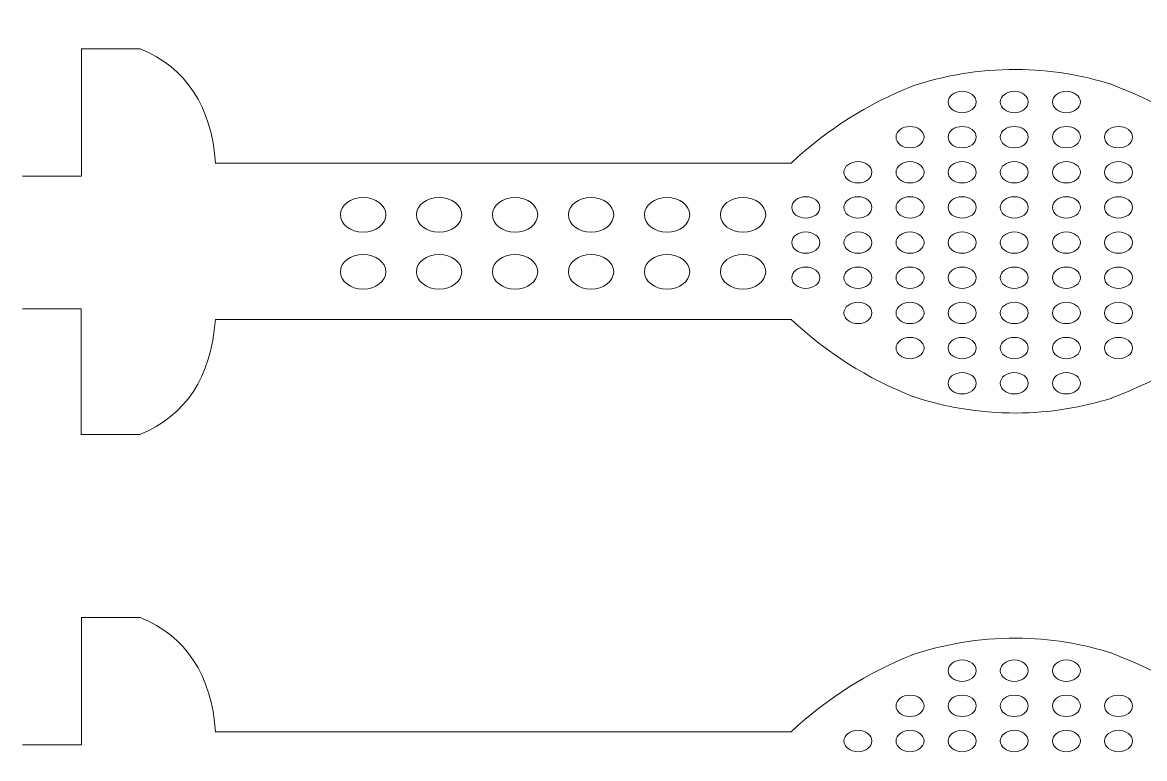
# Model space of a CAD drawing. Header units: millimetres. Extents: x -287 to 263, y -684 to 226.
# Drawn here: x -102.8 to -52.1, y -653 to -619.8 of the extents above; entities that cross this region are included whole.
import ezdxf

# ---------------------------------------------------------------- set-up
doc = ezdxf.new("R2010")
doc.units = ezdxf.units.MM
doc.header["$MEASUREMENT"] = 0
doc.layers.add('Layer 1', color=7, linetype='Continuous')

msp = doc.modelspace()

# ---------------------------------------------------------------- linework, layer by layer
at = {"layer": 'Layer 1', "lineweight": 9}
for points, knots in [([(-269.4627, -567.4075), (-269.4627, -567.4075), (87.7603, -567.4075), (87.7603, -567.4075), (87.7603, -567.4075), (87.7603, -567.4075), (87.7603, -683.7122), (87.7603, -683.7122), (87.7603, -683.7122), (87.7603, -683.7122), (-269.4627, -683.7122), (-269.4627, -683.7122), (-269.4627, -683.7122), (-269.4627, -683.7122), (-269.4627, -567.4075), (-269.4627, -567.4075)], [0, 0, 0, 0, 0.2, 0.2, 0.2, 0.2, 0.4, 0.4, 0.4, 0.4, 0.6, 0.6, 0.6, 0.6, 1, 1, 1, 1]), ([(-53.6094, -622.5861), (-54.9303, -622.1729), (-56.3982, -621.9078), (-57.9336, -621.9078), (-57.9336, -621.9078), (-59.6327, -621.9078), (-61.2357, -622.1832), (-62.6638, -622.6832)], [0, 0, 0, 0, 0.3333333, 0.3333333, 0.3333333, 0.3333333, 1, 1, 1, 1]), ([(-94.0652, -626.1363), (-94.0652, -626.1363), (-68.0837, -626.1363), (-68.0837, -626.1363), (-68.0837, -626.1363), (-66.4737, -624.6254), (-64.6469, -623.4674), (-62.6031, -622.6623)], [0, 0, 0, 0, 0.3333333, 0.3333333, 0.3333333, 0.3333333, 1, 1, 1, 1]), ([(-59.7349, -623.378), (-59.7349, -623.6447), (-60.0179, -623.8609), (-60.367, -623.8609), (-60.367, -623.8609), (-60.7162, -623.8609), (-60.9991, -623.6447), (-60.9991, -623.378), (-60.9991, -623.378), (-60.9991, -623.1113), (-60.7162, -622.8951), (-60.367, -622.8951), (-60.367, -622.8951), (-60.0179, -622.8951), (-59.7349, -623.1113), (-59.7349, -623.378)], [0, 0, 0, 0, 0.2, 0.2, 0.2, 0.2, 0.4, 0.4, 0.4, 0.4, 0.6, 0.6, 0.6, 0.6, 1, 1, 1, 1]), ([(-57.3829, -623.378), (-57.3829, -623.6447), (-57.6659, -623.8609), (-58.015, -623.8609), (-58.015, -623.8609), (-58.3641, -623.8609), (-58.6471, -623.6447), (-58.6471, -623.378), (-58.6471, -623.378), (-58.6471, -623.1113), (-58.3641, -622.8951), (-58.015, -622.8951), (-58.015, -622.8951), (-57.6659, -622.8951), (-57.3829, -623.1113), (-57.3829, -623.378)], [0, 0, 0, 0, 0.2, 0.2, 0.2, 0.2, 0.4, 0.4, 0.4, 0.4, 0.6, 0.6, 0.6, 0.6, 1, 1, 1, 1]), ([(-55.0308, -623.378), (-55.0308, -623.6447), (-55.3138, -623.8609), (-55.6629, -623.8609), (-55.6629, -623.8609), (-56.012, -623.8609), (-56.295, -623.6447), (-56.295, -623.378), (-56.295, -623.378), (-56.295, -623.1113), (-56.012, -622.8951), (-55.6629, -622.8951), (-55.6629, -622.8951), (-55.3138, -622.8951), (-55.0308, -623.1113), (-55.0308, -623.378)], [0, 0, 0, 0, 0.2, 0.2, 0.2, 0.2, 0.4, 0.4, 0.4, 0.4, 0.6, 0.6, 0.6, 0.6, 1, 1, 1, 1]), ([(-62.087, -624.9656), (-62.087, -625.2323), (-62.37, -625.4486), (-62.7191, -625.4486), (-62.7191, -625.4486), (-63.0682, -625.4486), (-63.3512, -625.2323), (-63.3512, -624.9656), (-63.3512, -624.9656), (-63.3512, -624.699), (-63.0682, -624.4828), (-62.7191, -624.4828), (-62.7191, -624.4828), (-62.37, -624.4828), (-62.087, -624.699), (-62.087, -624.9656)], [0, 0, 0, 0, 0.2, 0.2, 0.2, 0.2, 0.4, 0.4, 0.4, 0.4, 0.6, 0.6, 0.6, 0.6, 1, 1, 1, 1]), ([(-59.7349, -624.9656), (-59.7349, -625.2323), (-60.0179, -625.4486), (-60.367, -625.4486), (-60.367, -625.4486), (-60.7162, -625.4486), (-60.9991, -625.2323), (-60.9991, -624.9656), (-60.9991, -624.9656), (-60.9991, -624.699), (-60.7162, -624.4828), (-60.367, -624.4828), (-60.367, -624.4828), (-60.0179, -624.4828), (-59.7349, -624.699), (-59.7349, -624.9656)], [0, 0, 0, 0, 0.2, 0.2, 0.2, 0.2, 0.4, 0.4, 0.4, 0.4, 0.6, 0.6, 0.6, 0.6, 1, 1, 1, 1]), ([(-57.3829, -624.9656), (-57.3829, -625.2323), (-57.6659, -625.4486), (-58.015, -625.4486), (-58.015, -625.4486), (-58.3641, -625.4486), (-58.6471, -625.2323), (-58.6471, -624.9656), (-58.6471, -624.9656), (-58.6471, -624.699), (-58.3641, -624.4828), (-58.015, -624.4828), (-58.015, -624.4828), (-57.6659, -624.4828), (-57.3829, -624.699), (-57.3829, -624.9656)], [0, 0, 0, 0, 0.2, 0.2, 0.2, 0.2, 0.4, 0.4, 0.4, 0.4, 0.6, 0.6, 0.6, 0.6, 1, 1, 1, 1]), ([(-55.0308, -624.9656), (-55.0308, -625.2323), (-55.3138, -625.4486), (-55.6629, -625.4486), (-55.6629, -625.4486), (-56.012, -625.4486), (-56.295, -625.2323), (-56.295, -624.9656), (-56.295, -624.9656), (-56.295, -624.699), (-56.012, -624.4828), (-55.6629, -624.4828), (-55.6629, -624.4828), (-55.3138, -624.4828), (-55.0308, -624.699), (-55.0308, -624.9656)], [0, 0, 0, 0, 0.2, 0.2, 0.2, 0.2, 0.4, 0.4, 0.4, 0.4, 0.6, 0.6, 0.6, 0.6, 1, 1, 1, 1]), ([(-52.6787, -624.9656), (-52.6787, -625.2323), (-52.9617, -625.4486), (-53.3108, -625.4486), (-53.3108, -625.4486), (-53.6599, -625.4486), (-53.9429, -625.2323), (-53.9429, -624.9656), (-53.9429, -624.9656), (-53.9429, -624.699), (-53.6599, -624.4828), (-53.3108, -624.4828), (-53.3108, -624.4828), (-52.9617, -624.4828), (-52.6787, -624.699), (-52.6787, -624.9656)], [0, 0, 0, 0, 0.2, 0.2, 0.2, 0.2, 0.4, 0.4, 0.4, 0.4, 0.6, 0.6, 0.6, 0.6, 1, 1, 1, 1]), ([(-64.4391, -626.5533), (-64.4391, -626.82), (-64.7221, -627.0362), (-65.0712, -627.0362), (-65.0712, -627.0362), (-65.4203, -627.0362), (-65.7033, -626.82), (-65.7033, -626.5533), (-65.7033, -626.5533), (-65.7033, -626.2866), (-65.4203, -626.0704), (-65.0712, -626.0704), (-65.0712, -626.0704), (-64.7221, -626.0704), (-64.4391, -626.2866), (-64.4391, -626.5533)], [0, 0, 0, 0, 0.2, 0.2, 0.2, 0.2, 0.4, 0.4, 0.4, 0.4, 0.6, 0.6, 0.6, 0.6, 1, 1, 1, 1]), ([(-62.087, -626.5533), (-62.087, -626.82), (-62.37, -627.0362), (-62.7191, -627.0362), (-62.7191, -627.0362), (-63.0682, -627.0362), (-63.3512, -626.82), (-63.3512, -626.5533), (-63.3512, -626.5533), (-63.3512, -626.2866), (-63.0682, -626.0704), (-62.7191, -626.0704), (-62.7191, -626.0704), (-62.37, -626.0704), (-62.087, -626.2866), (-62.087, -626.5533)], [0, 0, 0, 0, 0.2, 0.2, 0.2, 0.2, 0.4, 0.4, 0.4, 0.4, 0.6, 0.6, 0.6, 0.6, 1, 1, 1, 1]), ([(-59.7349, -626.5533), (-59.7349, -626.82), (-60.0179, -627.0362), (-60.367, -627.0362), (-60.367, -627.0362), (-60.7162, -627.0362), (-60.9991, -626.82), (-60.9991, -626.5533), (-60.9991, -626.5533), (-60.9991, -626.2866), (-60.7162, -626.0704), (-60.367, -626.0704), (-60.367, -626.0704), (-60.0179, -626.0704), (-59.7349, -626.2866), (-59.7349, -626.5533)], [0, 0, 0, 0, 0.2, 0.2, 0.2, 0.2, 0.4, 0.4, 0.4, 0.4, 0.6, 0.6, 0.6, 0.6, 1, 1, 1, 1]), ([(-57.3829, -626.5533), (-57.3829, -626.82), (-57.6659, -627.0362), (-58.015, -627.0362), (-58.015, -627.0362), (-58.3641, -627.0362), (-58.6471, -626.82), (-58.6471, -626.5533), (-58.6471, -626.5533), (-58.6471, -626.2866), (-58.3641, -626.0704), (-58.015, -626.0704), (-58.015, -626.0704), (-57.6659, -626.0704), (-57.3829, -626.2866), (-57.3829, -626.5533)], [0, 0, 0, 0, 0.2, 0.2, 0.2, 0.2, 0.4, 0.4, 0.4, 0.4, 0.6, 0.6, 0.6, 0.6, 1, 1, 1, 1]), ([(-55.0308, -626.5533), (-55.0308, -626.82), (-55.3138, -627.0362), (-55.6629, -627.0362), (-55.6629, -627.0362), (-56.012, -627.0362), (-56.295, -626.82), (-56.295, -626.5533), (-56.295, -626.5533), (-56.295, -626.2866), (-56.012, -626.0704), (-55.6629, -626.0704), (-55.6629, -626.0704), (-55.3138, -626.0704), (-55.0308, -626.2866), (-55.0308, -626.5533)], [0, 0, 0, 0, 0.2, 0.2, 0.2, 0.2, 0.4, 0.4, 0.4, 0.4, 0.6, 0.6, 0.6, 0.6, 1, 1, 1, 1]), ([(-52.6787, -626.5533), (-52.6787, -626.82), (-52.9617, -627.0362), (-53.3108, -627.0362), (-53.3108, -627.0362), (-53.6599, -627.0362), (-53.9429, -626.82), (-53.9429, -626.5533), (-53.9429, -626.5533), (-53.9429, -626.2866), (-53.6599, -626.0704), (-53.3108, -626.0704), (-53.3108, -626.0704), (-52.9617, -626.0704), (-52.6787, -626.2866), (-52.6787, -626.5533)], [0, 0, 0, 0, 0.2, 0.2, 0.2, 0.2, 0.4, 0.4, 0.4, 0.4, 0.6, 0.6, 0.6, 0.6, 1, 1, 1, 1]), ([(-86.3802, -628.472), (-86.3802, -628.904), (-86.8387, -629.2543), (-87.4043, -629.2543), (-87.4043, -629.2543), (-87.9698, -629.2543), (-88.4283, -628.904), (-88.4283, -628.472), (-88.4283, -628.472), (-88.4283, -628.04), (-87.9698, -627.6897), (-87.4043, -627.6897), (-87.4043, -627.6897), (-86.8387, -627.6897), (-86.3802, -628.04), (-86.3802, -628.472)], [0, 0, 0, 0, 0.2, 0.2, 0.2, 0.2, 0.4, 0.4, 0.4, 0.4, 0.6, 0.6, 0.6, 0.6, 1, 1, 1, 1]), ([(-82.9509, -628.472), (-82.9509, -628.904), (-83.4094, -629.2543), (-83.9749, -629.2543), (-83.9749, -629.2543), (-84.5405, -629.2543), (-84.9989, -628.904), (-84.9989, -628.472), (-84.9989, -628.472), (-84.9989, -628.04), (-84.5405, -627.6897), (-83.9749, -627.6897), (-83.9749, -627.6897), (-83.4094, -627.6897), (-82.9509, -628.04), (-82.9509, -628.472)], [0, 0, 0, 0, 0.2, 0.2, 0.2, 0.2, 0.4, 0.4, 0.4, 0.4, 0.6, 0.6, 0.6, 0.6, 1, 1, 1, 1]), ([(-79.5215, -628.472), (-79.5215, -628.904), (-79.98, -629.2543), (-80.5456, -629.2543), (-80.5456, -629.2543), (-81.1111, -629.2543), (-81.5696, -628.904), (-81.5696, -628.472), (-81.5696, -628.472), (-81.5696, -628.04), (-81.1111, -627.6897), (-80.5456, -627.6897), (-80.5456, -627.6897), (-79.98, -627.6897), (-79.5215, -628.04), (-79.5215, -628.472)], [0, 0, 0, 0, 0.2, 0.2, 0.2, 0.2, 0.4, 0.4, 0.4, 0.4, 0.6, 0.6, 0.6, 0.6, 1, 1, 1, 1]), ([(-76.0922, -628.472), (-76.0922, -628.904), (-76.5507, -629.2543), (-77.1163, -629.2543), (-77.1163, -629.2543), (-77.6818, -629.2543), (-78.1403, -628.904), (-78.1403, -628.472), (-78.1403, -628.472), (-78.1403, -628.04), (-77.6818, -627.6897), (-77.1163, -627.6897), (-77.1163, -627.6897), (-76.5507, -627.6897), (-76.0922, -628.04), (-76.0922, -628.472)], [0, 0, 0, 0, 0.2, 0.2, 0.2, 0.2, 0.4, 0.4, 0.4, 0.4, 0.6, 0.6, 0.6, 0.6, 1, 1, 1, 1]), ([(-72.6629, -628.472), (-72.6629, -628.904), (-73.1214, -629.2543), (-73.6869, -629.2543), (-73.6869, -629.2543), (-74.2525, -629.2543), (-74.7109, -628.904), (-74.7109, -628.472), (-74.7109, -628.472), (-74.7109, -628.04), (-74.2525, -627.6897), (-73.6869, -627.6897), (-73.6869, -627.6897), (-73.1214, -627.6897), (-72.6629, -628.04), (-72.6629, -628.472)], [0, 0, 0, 0, 0.2, 0.2, 0.2, 0.2, 0.4, 0.4, 0.4, 0.4, 0.6, 0.6, 0.6, 0.6, 1, 1, 1, 1]), ([(-69.2335, -628.472), (-69.2335, -628.904), (-69.692, -629.2543), (-70.2576, -629.2543), (-70.2576, -629.2543), (-70.8231, -629.2543), (-71.2816, -628.904), (-71.2816, -628.472), (-71.2816, -628.472), (-71.2816, -628.04), (-70.8231, -627.6897), (-70.2576, -627.6897), (-70.2576, -627.6897), (-69.692, -627.6897), (-69.2335, -628.04), (-69.2335, -628.472)], [0, 0, 0, 0, 0.2, 0.2, 0.2, 0.2, 0.4, 0.4, 0.4, 0.4, 0.6, 0.6, 0.6, 0.6, 1, 1, 1, 1]), ([(-66.7912, -628.141), (-66.7912, -628.4077), (-67.0742, -628.6238), (-67.4233, -628.6238), (-67.4233, -628.6238), (-67.7724, -628.6238), (-68.0554, -628.4077), (-68.0554, -628.141), (-68.0554, -628.141), (-68.0554, -627.8743), (-67.7724, -627.6581), (-67.4233, -627.6581), (-67.4233, -627.6581), (-67.0742, -627.6581), (-66.7912, -627.8743), (-66.7912, -628.141)], [0, 0, 0, 0, 0.2, 0.2, 0.2, 0.2, 0.4, 0.4, 0.4, 0.4, 0.6, 0.6, 0.6, 0.6, 1, 1, 1, 1]), ([(-64.4391, -628.141), (-64.4391, -628.4077), (-64.7221, -628.6238), (-65.0712, -628.6238), (-65.0712, -628.6238), (-65.4203, -628.6238), (-65.7033, -628.4077), (-65.7033, -628.141), (-65.7033, -628.141), (-65.7033, -627.8743), (-65.4203, -627.6581), (-65.0712, -627.6581), (-65.0712, -627.6581), (-64.7221, -627.6581), (-64.4391, -627.8743), (-64.4391, -628.141)], [0, 0, 0, 0, 0.2, 0.2, 0.2, 0.2, 0.4, 0.4, 0.4, 0.4, 0.6, 0.6, 0.6, 0.6, 1, 1, 1, 1]), ([(-62.087, -628.141), (-62.087, -628.4077), (-62.37, -628.6238), (-62.7191, -628.6238), (-62.7191, -628.6238), (-63.0682, -628.6238), (-63.3512, -628.4077), (-63.3512, -628.141), (-63.3512, -628.141), (-63.3512, -627.8743), (-63.0682, -627.6581), (-62.7191, -627.6581), (-62.7191, -627.6581), (-62.37, -627.6581), (-62.087, -627.8743), (-62.087, -628.141)], [0, 0, 0, 0, 0.2, 0.2, 0.2, 0.2, 0.4, 0.4, 0.4, 0.4, 0.6, 0.6, 0.6, 0.6, 1, 1, 1, 1]), ([(-59.7349, -628.141), (-59.7349, -628.4077), (-60.0179, -628.6238), (-60.367, -628.6238), (-60.367, -628.6238), (-60.7162, -628.6238), (-60.9991, -628.4077), (-60.9991, -628.141), (-60.9991, -628.141), (-60.9991, -627.8743), (-60.7162, -627.6581), (-60.367, -627.6581), (-60.367, -627.6581), (-60.0179, -627.6581), (-59.7349, -627.8743), (-59.7349, -628.141)], [0, 0, 0, 0, 0.2, 0.2, 0.2, 0.2, 0.4, 0.4, 0.4, 0.4, 0.6, 0.6, 0.6, 0.6, 1, 1, 1, 1]), ([(-57.3829, -628.141), (-57.3829, -628.4077), (-57.6659, -628.6238), (-58.015, -628.6238), (-58.015, -628.6238), (-58.3641, -628.6238), (-58.6471, -628.4077), (-58.6471, -628.141), (-58.6471, -628.141), (-58.6471, -627.8743), (-58.3641, -627.6581), (-58.015, -627.6581), (-58.015, -627.6581), (-57.6659, -627.6581), (-57.3829, -627.8743), (-57.3829, -628.141)], [0, 0, 0, 0, 0.2, 0.2, 0.2, 0.2, 0.4, 0.4, 0.4, 0.4, 0.6, 0.6, 0.6, 0.6, 1, 1, 1, 1]), ([(-55.0308, -628.141), (-55.0308, -628.4077), (-55.3138, -628.6238), (-55.6629, -628.6238), (-55.6629, -628.6238), (-56.012, -628.6238), (-56.295, -628.4077), (-56.295, -628.141), (-56.295, -628.141), (-56.295, -627.8743), (-56.012, -627.6581), (-55.6629, -627.6581), (-55.6629, -627.6581), (-55.3138, -627.6581), (-55.0308, -627.8743), (-55.0308, -628.141)], [0, 0, 0, 0, 0.2, 0.2, 0.2, 0.2, 0.4, 0.4, 0.4, 0.4, 0.6, 0.6, 0.6, 0.6, 1, 1, 1, 1]), ([(-52.6787, -628.141), (-52.6787, -628.4077), (-52.9617, -628.6238), (-53.3108, -628.6238), (-53.3108, -628.6238), (-53.6599, -628.6238), (-53.9429, -628.4077), (-53.9429, -628.141), (-53.9429, -628.141), (-53.9429, -627.8743), (-53.6599, -627.6581), (-53.3108, -627.6581), (-53.3108, -627.6581), (-52.9617, -627.6581), (-52.6787, -627.8743), (-52.6787, -628.141)], [0, 0, 0, 0, 0.2, 0.2, 0.2, 0.2, 0.4, 0.4, 0.4, 0.4, 0.6, 0.6, 0.6, 0.6, 1, 1, 1, 1]), ([(-66.7912, -629.7286), (-66.7912, -629.9953), (-67.0742, -630.2115), (-67.4233, -630.2115), (-67.4233, -630.2115), (-67.7724, -630.2115), (-68.0554, -629.9953), (-68.0554, -629.7286), (-68.0554, -629.7286), (-68.0554, -629.4619), (-67.7724, -629.2457), (-67.4233, -629.2457), (-67.4233, -629.2457), (-67.0742, -629.2457), (-66.7912, -629.4619), (-66.7912, -629.7286)], [0, 0, 0, 0, 0.2, 0.2, 0.2, 0.2, 0.4, 0.4, 0.4, 0.4, 0.6, 0.6, 0.6, 0.6, 1, 1, 1, 1]), ([(-64.4391, -629.7286), (-64.4391, -629.9953), (-64.7221, -630.2115), (-65.0712, -630.2115), (-65.0712, -630.2115), (-65.4203, -630.2115), (-65.7033, -629.9953), (-65.7033, -629.7286), (-65.7033, -629.7286), (-65.7033, -629.4619), (-65.4203, -629.2457), (-65.0712, -629.2457), (-65.0712, -629.2457), (-64.7221, -629.2457), (-64.4391, -629.4619), (-64.4391, -629.7286)], [0, 0, 0, 0, 0.2, 0.2, 0.2, 0.2, 0.4, 0.4, 0.4, 0.4, 0.6, 0.6, 0.6, 0.6, 1, 1, 1, 1]), ([(-62.087, -629.7286), (-62.087, -629.9953), (-62.37, -630.2115), (-62.7191, -630.2115), (-62.7191, -630.2115), (-63.0682, -630.2115), (-63.3512, -629.9953), (-63.3512, -629.7286), (-63.3512, -629.7286), (-63.3512, -629.4619), (-63.0682, -629.2457), (-62.7191, -629.2457), (-62.7191, -629.2457), (-62.37, -629.2457), (-62.087, -629.4619), (-62.087, -629.7286)], [0, 0, 0, 0, 0.2, 0.2, 0.2, 0.2, 0.4, 0.4, 0.4, 0.4, 0.6, 0.6, 0.6, 0.6, 1, 1, 1, 1]), ([(-59.7349, -629.7286), (-59.7349, -629.9953), (-60.0179, -630.2115), (-60.367, -630.2115), (-60.367, -630.2115), (-60.7162, -630.2115), (-60.9991, -629.9953), (-60.9991, -629.7286), (-60.9991, -629.7286), (-60.9991, -629.4619), (-60.7162, -629.2457), (-60.367, -629.2457), (-60.367, -629.2457), (-60.0179, -629.2457), (-59.7349, -629.4619), (-59.7349, -629.7286)], [0, 0, 0, 0, 0.2, 0.2, 0.2, 0.2, 0.4, 0.4, 0.4, 0.4, 0.6, 0.6, 0.6, 0.6, 1, 1, 1, 1]), ([(-57.3829, -629.7286), (-57.3829, -629.9953), (-57.6659, -630.2115), (-58.015, -630.2115), (-58.015, -630.2115), (-58.3641, -630.2115), (-58.6471, -629.9953), (-58.6471, -629.7286), (-58.6471, -629.7286), (-58.6471, -629.4619), (-58.3641, -629.2457), (-58.015, -629.2457), (-58.015, -629.2457), (-57.6659, -629.2457), (-57.3829, -629.4619), (-57.3829, -629.7286)], [0, 0, 0, 0, 0.2, 0.2, 0.2, 0.2, 0.4, 0.4, 0.4, 0.4, 0.6, 0.6, 0.6, 0.6, 1, 1, 1, 1]), ([(-55.0308, -629.7286), (-55.0308, -629.9953), (-55.3138, -630.2115), (-55.6629, -630.2115), (-55.6629, -630.2115), (-56.012, -630.2115), (-56.295, -629.9953), (-56.295, -629.7286), (-56.295, -629.7286), (-56.295, -629.4619), (-56.012, -629.2457), (-55.6629, -629.2457), (-55.6629, -629.2457), (-55.3138, -629.2457), (-55.0308, -629.4619), (-55.0308, -629.7286)], [0, 0, 0, 0, 0.2, 0.2, 0.2, 0.2, 0.4, 0.4, 0.4, 0.4, 0.6, 0.6, 0.6, 0.6, 1, 1, 1, 1]), ([(-52.6787, -629.7286), (-52.6787, -629.9953), (-52.9617, -630.2115), (-53.3108, -630.2115), (-53.3108, -630.2115), (-53.6599, -630.2115), (-53.9429, -629.9953), (-53.9429, -629.7286), (-53.9429, -629.7286), (-53.9429, -629.4619), (-53.6599, -629.2457), (-53.3108, -629.2457), (-53.3108, -629.2457), (-52.9617, -629.2457), (-52.6787, -629.4619), (-52.6787, -629.7286)], [0, 0, 0, 0, 0.2, 0.2, 0.2, 0.2, 0.4, 0.4, 0.4, 0.4, 0.6, 0.6, 0.6, 0.6, 1, 1, 1, 1]), ([(-86.3802, -631.044), (-86.3802, -631.4761), (-86.8387, -631.8263), (-87.4043, -631.8263), (-87.4043, -631.8263), (-87.9698, -631.8263), (-88.4283, -631.4761), (-88.4283, -631.044), (-88.4283, -631.044), (-88.4283, -630.612), (-87.9698, -630.2617), (-87.4043, -630.2617), (-87.4043, -630.2617), (-86.8387, -630.2617), (-86.3802, -630.612), (-86.3802, -631.044)], [0, 0, 0, 0, 0.2, 0.2, 0.2, 0.2, 0.4, 0.4, 0.4, 0.4, 0.6, 0.6, 0.6, 0.6, 1, 1, 1, 1]), ([(-82.9509, -631.044), (-82.9509, -631.4761), (-83.4094, -631.8263), (-83.9749, -631.8263), (-83.9749, -631.8263), (-84.5405, -631.8263), (-84.9989, -631.4761), (-84.9989, -631.044), (-84.9989, -631.044), (-84.9989, -630.612), (-84.5405, -630.2617), (-83.9749, -630.2617), (-83.9749, -630.2617), (-83.4094, -630.2617), (-82.9509, -630.612), (-82.9509, -631.044)], [0, 0, 0, 0, 0.2, 0.2, 0.2, 0.2, 0.4, 0.4, 0.4, 0.4, 0.6, 0.6, 0.6, 0.6, 1, 1, 1, 1]), ([(-79.5215, -631.044), (-79.5215, -631.4761), (-79.98, -631.8263), (-80.5456, -631.8263), (-80.5456, -631.8263), (-81.1111, -631.8263), (-81.5696, -631.4761), (-81.5696, -631.044), (-81.5696, -631.044), (-81.5696, -630.612), (-81.1111, -630.2617), (-80.5456, -630.2617), (-80.5456, -630.2617), (-79.98, -630.2617), (-79.5215, -630.612), (-79.5215, -631.044)], [0, 0, 0, 0, 0.2, 0.2, 0.2, 0.2, 0.4, 0.4, 0.4, 0.4, 0.6, 0.6, 0.6, 0.6, 1, 1, 1, 1]), ([(-76.0922, -631.044), (-76.0922, -631.4761), (-76.5507, -631.8263), (-77.1163, -631.8263), (-77.1163, -631.8263), (-77.6818, -631.8263), (-78.1403, -631.4761), (-78.1403, -631.044), (-78.1403, -631.044), (-78.1403, -630.612), (-77.6818, -630.2617), (-77.1163, -630.2617), (-77.1163, -630.2617), (-76.5507, -630.2617), (-76.0922, -630.612), (-76.0922, -631.044)], [0, 0, 0, 0, 0.2, 0.2, 0.2, 0.2, 0.4, 0.4, 0.4, 0.4, 0.6, 0.6, 0.6, 0.6, 1, 1, 1, 1]), ([(-72.6629, -631.044), (-72.6629, -631.4761), (-73.1214, -631.8263), (-73.6869, -631.8263), (-73.6869, -631.8263), (-74.2525, -631.8263), (-74.7109, -631.4761), (-74.7109, -631.044), (-74.7109, -631.044), (-74.7109, -630.612), (-74.2525, -630.2617), (-73.6869, -630.2617), (-73.6869, -630.2617), (-73.1214, -630.2617), (-72.6629, -630.612), (-72.6629, -631.044)], [0, 0, 0, 0, 0.2, 0.2, 0.2, 0.2, 0.4, 0.4, 0.4, 0.4, 0.6, 0.6, 0.6, 0.6, 1, 1, 1, 1]), ([(-69.2335, -631.044), (-69.2335, -631.4761), (-69.692, -631.8263), (-70.2576, -631.8263), (-70.2576, -631.8263), (-70.8231, -631.8263), (-71.2816, -631.4761), (-71.2816, -631.044), (-71.2816, -631.044), (-71.2816, -630.612), (-70.8231, -630.2617), (-70.2576, -630.2617), (-70.2576, -630.2617), (-69.692, -630.2617), (-69.2335, -630.612), (-69.2335, -631.044)], [0, 0, 0, 0, 0.2, 0.2, 0.2, 0.2, 0.4, 0.4, 0.4, 0.4, 0.6, 0.6, 0.6, 0.6, 1, 1, 1, 1]), ([(-66.7912, -631.3163), (-66.7912, -631.583), (-67.0742, -631.7991), (-67.4233, -631.7991), (-67.4233, -631.7991), (-67.7724, -631.7991), (-68.0554, -631.583), (-68.0554, -631.3163), (-68.0554, -631.3163), (-68.0554, -631.0496), (-67.7724, -630.8334), (-67.4233, -630.8334), (-67.4233, -630.8334), (-67.0742, -630.8334), (-66.7912, -631.0496), (-66.7912, -631.3163)], [0, 0, 0, 0, 0.2, 0.2, 0.2, 0.2, 0.4, 0.4, 0.4, 0.4, 0.6, 0.6, 0.6, 0.6, 1, 1, 1, 1]), ([(-64.4391, -631.3163), (-64.4391, -631.583), (-64.7221, -631.7991), (-65.0712, -631.7991), (-65.0712, -631.7991), (-65.4203, -631.7991), (-65.7033, -631.583), (-65.7033, -631.3163), (-65.7033, -631.3163), (-65.7033, -631.0496), (-65.4203, -630.8334), (-65.0712, -630.8334), (-65.0712, -630.8334), (-64.7221, -630.8334), (-64.4391, -631.0496), (-64.4391, -631.3163)], [0, 0, 0, 0, 0.2, 0.2, 0.2, 0.2, 0.4, 0.4, 0.4, 0.4, 0.6, 0.6, 0.6, 0.6, 1, 1, 1, 1]), ([(-62.087, -631.3163), (-62.087, -631.583), (-62.37, -631.7991), (-62.7191, -631.7991), (-62.7191, -631.7991), (-63.0682, -631.7991), (-63.3512, -631.583), (-63.3512, -631.3163), (-63.3512, -631.3163), (-63.3512, -631.0496), (-63.0682, -630.8334), (-62.7191, -630.8334), (-62.7191, -630.8334), (-62.37, -630.8334), (-62.087, -631.0496), (-62.087, -631.3163)], [0, 0, 0, 0, 0.2, 0.2, 0.2, 0.2, 0.4, 0.4, 0.4, 0.4, 0.6, 0.6, 0.6, 0.6, 1, 1, 1, 1]), ([(-59.7349, -631.3163), (-59.7349, -631.583), (-60.0179, -631.7991), (-60.367, -631.7991), (-60.367, -631.7991), (-60.7162, -631.7991), (-60.9991, -631.583), (-60.9991, -631.3163), (-60.9991, -631.3163), (-60.9991, -631.0496), (-60.7162, -630.8334), (-60.367, -630.8334), (-60.367, -630.8334), (-60.0179, -630.8334), (-59.7349, -631.0496), (-59.7349, -631.3163)], [0, 0, 0, 0, 0.2, 0.2, 0.2, 0.2, 0.4, 0.4, 0.4, 0.4, 0.6, 0.6, 0.6, 0.6, 1, 1, 1, 1]), ([(-57.3829, -631.3163), (-57.3829, -631.583), (-57.6659, -631.7991), (-58.015, -631.7991), (-58.015, -631.7991), (-58.3641, -631.7991), (-58.6471, -631.583), (-58.6471, -631.3163), (-58.6471, -631.3163), (-58.6471, -631.0496), (-58.3641, -630.8334), (-58.015, -630.8334), (-58.015, -630.8334), (-57.6659, -630.8334), (-57.3829, -631.0496), (-57.3829, -631.3163)], [0, 0, 0, 0, 0.2, 0.2, 0.2, 0.2, 0.4, 0.4, 0.4, 0.4, 0.6, 0.6, 0.6, 0.6, 1, 1, 1, 1]), ([(-55.0308, -631.3163), (-55.0308, -631.583), (-55.3138, -631.7991), (-55.6629, -631.7991), (-55.6629, -631.7991), (-56.012, -631.7991), (-56.295, -631.583), (-56.295, -631.3163), (-56.295, -631.3163), (-56.295, -631.0496), (-56.012, -630.8334), (-55.6629, -630.8334), (-55.6629, -630.8334), (-55.3138, -630.8334), (-55.0308, -631.0496), (-55.0308, -631.3163)], [0, 0, 0, 0, 0.2, 0.2, 0.2, 0.2, 0.4, 0.4, 0.4, 0.4, 0.6, 0.6, 0.6, 0.6, 1, 1, 1, 1]), ([(-52.6787, -631.3163), (-52.6787, -631.583), (-52.9617, -631.7991), (-53.3108, -631.7991), (-53.3108, -631.7991), (-53.6599, -631.7991), (-53.9429, -631.583), (-53.9429, -631.3163), (-53.9429, -631.3163), (-53.9429, -631.0496), (-53.6599, -630.8334), (-53.3108, -630.8334), (-53.3108, -630.8334), (-52.9617, -630.8334), (-52.6787, -631.0496), (-52.6787, -631.3163)], [0, 0, 0, 0, 0.2, 0.2, 0.2, 0.2, 0.4, 0.4, 0.4, 0.4, 0.6, 0.6, 0.6, 0.6, 1, 1, 1, 1]), ([(-64.4391, -632.9039), (-64.4391, -633.1706), (-64.7221, -633.3868), (-65.0712, -633.3868), (-65.0712, -633.3868), (-65.4203, -633.3868), (-65.7033, -633.1706), (-65.7033, -632.9039), (-65.7033, -632.9039), (-65.7033, -632.6372), (-65.4203, -632.421), (-65.0712, -632.421), (-65.0712, -632.421), (-64.7221, -632.421), (-64.4391, -632.6372), (-64.4391, -632.9039)], [0, 0, 0, 0, 0.2, 0.2, 0.2, 0.2, 0.4, 0.4, 0.4, 0.4, 0.6, 0.6, 0.6, 0.6, 1, 1, 1, 1]), ([(-62.087, -632.9039), (-62.087, -633.1706), (-62.37, -633.3868), (-62.7191, -633.3868), (-62.7191, -633.3868), (-63.0682, -633.3868), (-63.3512, -633.1706), (-63.3512, -632.9039), (-63.3512, -632.9039), (-63.3512, -632.6372), (-63.0682, -632.421), (-62.7191, -632.421), (-62.7191, -632.421), (-62.37, -632.421), (-62.087, -632.6372), (-62.087, -632.9039)], [0, 0, 0, 0, 0.2, 0.2, 0.2, 0.2, 0.4, 0.4, 0.4, 0.4, 0.6, 0.6, 0.6, 0.6, 1, 1, 1, 1]), ([(-59.7349, -632.9039), (-59.7349, -633.1706), (-60.0179, -633.3868), (-60.367, -633.3868), (-60.367, -633.3868), (-60.7162, -633.3868), (-60.9991, -633.1706), (-60.9991, -632.9039), (-60.9991, -632.9039), (-60.9991, -632.6372), (-60.7162, -632.421), (-60.367, -632.421), (-60.367, -632.421), (-60.0179, -632.421), (-59.7349, -632.6372), (-59.7349, -632.9039)], [0, 0, 0, 0, 0.2, 0.2, 0.2, 0.2, 0.4, 0.4, 0.4, 0.4, 0.6, 0.6, 0.6, 0.6, 1, 1, 1, 1]), ([(-57.3829, -632.9039), (-57.3829, -633.1706), (-57.6659, -633.3868), (-58.015, -633.3868), (-58.015, -633.3868), (-58.3641, -633.3868), (-58.6471, -633.1706), (-58.6471, -632.9039), (-58.6471, -632.9039), (-58.6471, -632.6372), (-58.3641, -632.421), (-58.015, -632.421), (-58.015, -632.421), (-57.6659, -632.421), (-57.3829, -632.6372), (-57.3829, -632.9039)], [0, 0, 0, 0, 0.2, 0.2, 0.2, 0.2, 0.4, 0.4, 0.4, 0.4, 0.6, 0.6, 0.6, 0.6, 1, 1, 1, 1]), ([(-55.0308, -632.9039), (-55.0308, -633.1706), (-55.3138, -633.3868), (-55.6629, -633.3868), (-55.6629, -633.3868), (-56.012, -633.3868), (-56.295, -633.1706), (-56.295, -632.9039), (-56.295, -632.9039), (-56.295, -632.6372), (-56.012, -632.421), (-55.6629, -632.421), (-55.6629, -632.421), (-55.3138, -632.421), (-55.0308, -632.6372), (-55.0308, -632.9039)], [0, 0, 0, 0, 0.2, 0.2, 0.2, 0.2, 0.4, 0.4, 0.4, 0.4, 0.6, 0.6, 0.6, 0.6, 1, 1, 1, 1]), ([(-52.6787, -632.9039), (-52.6787, -633.1706), (-52.9617, -633.3868), (-53.3108, -633.3868), (-53.3108, -633.3868), (-53.6599, -633.3868), (-53.9429, -633.1706), (-53.9429, -632.9039), (-53.9429, -632.9039), (-53.9429, -632.6372), (-53.6599, -632.421), (-53.3108, -632.421), (-53.3108, -632.421), (-52.9617, -632.421), (-52.6787, -632.6372), (-52.6787, -632.9039)], [0, 0, 0, 0, 0.2, 0.2, 0.2, 0.2, 0.4, 0.4, 0.4, 0.4, 0.6, 0.6, 0.6, 0.6, 1, 1, 1, 1]), ([(-94.0652, -633.1978), (-94.0652, -633.1978), (-68.0837, -633.1978), (-68.0837, -633.1978), (-68.0837, -633.1978), (-66.4737, -634.7088), (-64.6469, -635.8668), (-62.6031, -636.6719)], [0, 0, 0, 0, 0.3333333, 0.3333333, 0.3333333, 0.3333333, 1, 1, 1, 1]), ([(-62.087, -634.4916), (-62.087, -634.7583), (-62.37, -634.9745), (-62.7191, -634.9745), (-62.7191, -634.9745), (-63.0682, -634.9745), (-63.3512, -634.7583), (-63.3512, -634.4916), (-63.3512, -634.4916), (-63.3512, -634.2249), (-63.0682, -634.0087), (-62.7191, -634.0087), (-62.7191, -634.0087), (-62.37, -634.0087), (-62.087, -634.2249), (-62.087, -634.4916)], [0, 0, 0, 0, 0.2, 0.2, 0.2, 0.2, 0.4, 0.4, 0.4, 0.4, 0.6, 0.6, 0.6, 0.6, 1, 1, 1, 1]), ([(-59.7349, -634.4916), (-59.7349, -634.7583), (-60.0179, -634.9745), (-60.367, -634.9745), (-60.367, -634.9745), (-60.7162, -634.9745), (-60.9991, -634.7583), (-60.9991, -634.4916), (-60.9991, -634.4916), (-60.9991, -634.2249), (-60.7162, -634.0087), (-60.367, -634.0087), (-60.367, -634.0087), (-60.0179, -634.0087), (-59.7349, -634.2249), (-59.7349, -634.4916)], [0, 0, 0, 0, 0.2, 0.2, 0.2, 0.2, 0.4, 0.4, 0.4, 0.4, 0.6, 0.6, 0.6, 0.6, 1, 1, 1, 1]), ([(-57.3829, -634.4916), (-57.3829, -634.7583), (-57.6659, -634.9745), (-58.015, -634.9745), (-58.015, -634.9745), (-58.3641, -634.9745), (-58.6471, -634.7583), (-58.6471, -634.4916), (-58.6471, -634.4916), (-58.6471, -634.2249), (-58.3641, -634.0087), (-58.015, -634.0087), (-58.015, -634.0087), (-57.6659, -634.0087), (-57.3829, -634.2249), (-57.3829, -634.4916)], [0, 0, 0, 0, 0.2, 0.2, 0.2, 0.2, 0.4, 0.4, 0.4, 0.4, 0.6, 0.6, 0.6, 0.6, 1, 1, 1, 1]), ([(-55.0308, -634.4916), (-55.0308, -634.7583), (-55.3138, -634.9745), (-55.6629, -634.9745), (-55.6629, -634.9745), (-56.012, -634.9745), (-56.295, -634.7583), (-56.295, -634.4916), (-56.295, -634.4916), (-56.295, -634.2249), (-56.012, -634.0087), (-55.6629, -634.0087), (-55.6629, -634.0087), (-55.3138, -634.0087), (-55.0308, -634.2249), (-55.0308, -634.4916)], [0, 0, 0, 0, 0.2, 0.2, 0.2, 0.2, 0.4, 0.4, 0.4, 0.4, 0.6, 0.6, 0.6, 0.6, 1, 1, 1, 1]), ([(-52.6787, -634.4916), (-52.6787, -634.7583), (-52.9617, -634.9745), (-53.3108, -634.9745), (-53.3108, -634.9745), (-53.6599, -634.9745), (-53.9429, -634.7583), (-53.9429, -634.4916), (-53.9429, -634.4916), (-53.9429, -634.2249), (-53.6599, -634.0087), (-53.3108, -634.0087), (-53.3108, -634.0087), (-52.9617, -634.0087), (-52.6787, -634.2249), (-52.6787, -634.4916)], [0, 0, 0, 0, 0.2, 0.2, 0.2, 0.2, 0.4, 0.4, 0.4, 0.4, 0.6, 0.6, 0.6, 0.6, 1, 1, 1, 1]), ([(-59.7349, -636.0792), (-59.7349, -636.3459), (-60.0179, -636.5621), (-60.367, -636.5621), (-60.367, -636.5621), (-60.7162, -636.5621), (-60.9991, -636.3459), (-60.9991, -636.0792), (-60.9991, -636.0792), (-60.9991, -635.8126), (-60.7162, -635.5963), (-60.367, -635.5963), (-60.367, -635.5963), (-60.0179, -635.5963), (-59.7349, -635.8126), (-59.7349, -636.0792)], [0, 0, 0, 0, 0.2, 0.2, 0.2, 0.2, 0.4, 0.4, 0.4, 0.4, 0.6, 0.6, 0.6, 0.6, 1, 1, 1, 1]), ([(-57.3829, -636.0792), (-57.3829, -636.3459), (-57.6659, -636.5621), (-58.015, -636.5621), (-58.015, -636.5621), (-58.3641, -636.5621), (-58.6471, -636.3459), (-58.6471, -636.0792), (-58.6471, -636.0792), (-58.6471, -635.8126), (-58.3641, -635.5963), (-58.015, -635.5963), (-58.015, -635.5963), (-57.6659, -635.5963), (-57.3829, -635.8126), (-57.3829, -636.0792)], [0, 0, 0, 0, 0.2, 0.2, 0.2, 0.2, 0.4, 0.4, 0.4, 0.4, 0.6, 0.6, 0.6, 0.6, 1, 1, 1, 1]), ([(-55.0308, -636.0792), (-55.0308, -636.3459), (-55.3138, -636.5621), (-55.6629, -636.5621), (-55.6629, -636.5621), (-56.012, -636.5621), (-56.295, -636.3459), (-56.295, -636.0792), (-56.295, -636.0792), (-56.295, -635.8126), (-56.012, -635.5963), (-55.6629, -635.5963), (-55.6629, -635.5963), (-55.3138, -635.5963), (-55.0308, -635.8126), (-55.0308, -636.0792)], [0, 0, 0, 0, 0.2, 0.2, 0.2, 0.2, 0.4, 0.4, 0.4, 0.4, 0.6, 0.6, 0.6, 0.6, 1, 1, 1, 1]), ([(-53.6094, -636.7481), (-54.9303, -637.1612), (-56.3982, -637.4263), (-57.9336, -637.4263), (-57.9336, -637.4263), (-59.6327, -637.4263), (-61.2357, -637.1509), (-62.6638, -636.6509)], [0, 0, 0, 0, 0.3333333, 0.3333333, 0.3333333, 0.3333333, 1, 1, 1, 1]), ([(-53.6094, -648.2701), (-54.9303, -647.8569), (-56.3982, -647.5919), (-57.9336, -647.5919), (-57.9336, -647.5919), (-59.6327, -647.5919), (-61.2357, -647.8673), (-62.6638, -648.3673)], [0, 0, 0, 0, 0.3333333, 0.3333333, 0.3333333, 0.3333333, 1, 1, 1, 1]), ([(-94.0652, -651.8203), (-94.0652, -651.8203), (-68.0837, -651.8203), (-68.0837, -651.8203), (-68.0837, -651.8203), (-66.4737, -650.3094), (-64.6469, -649.1514), (-62.6031, -648.3463)], [0, 0, 0, 0, 0.3333333, 0.3333333, 0.3333333, 0.3333333, 1, 1, 1, 1]), ([(-59.7349, -649.062), (-59.7349, -649.3287), (-60.0179, -649.5449), (-60.367, -649.5449), (-60.367, -649.5449), (-60.7162, -649.5449), (-60.9991, -649.3287), (-60.9991, -649.062), (-60.9991, -649.062), (-60.9991, -648.7953), (-60.7162, -648.5791), (-60.367, -648.5791), (-60.367, -648.5791), (-60.0179, -648.5791), (-59.7349, -648.7953), (-59.7349, -649.062)], [0, 0, 0, 0, 0.2, 0.2, 0.2, 0.2, 0.4, 0.4, 0.4, 0.4, 0.6, 0.6, 0.6, 0.6, 1, 1, 1, 1]), ([(-57.3829, -649.062), (-57.3829, -649.3287), (-57.6659, -649.5449), (-58.015, -649.5449), (-58.015, -649.5449), (-58.3641, -649.5449), (-58.6471, -649.3287), (-58.6471, -649.062), (-58.6471, -649.062), (-58.6471, -648.7953), (-58.3641, -648.5791), (-58.015, -648.5791), (-58.015, -648.5791), (-57.6659, -648.5791), (-57.3829, -648.7953), (-57.3829, -649.062)], [0, 0, 0, 0, 0.2, 0.2, 0.2, 0.2, 0.4, 0.4, 0.4, 0.4, 0.6, 0.6, 0.6, 0.6, 1, 1, 1, 1]), ([(-55.0308, -649.062), (-55.0308, -649.3287), (-55.3138, -649.5449), (-55.6629, -649.5449), (-55.6629, -649.5449), (-56.012, -649.5449), (-56.295, -649.3287), (-56.295, -649.062), (-56.295, -649.062), (-56.295, -648.7953), (-56.012, -648.5791), (-55.6629, -648.5791), (-55.6629, -648.5791), (-55.3138, -648.5791), (-55.0308, -648.7953), (-55.0308, -649.062)], [0, 0, 0, 0, 0.2, 0.2, 0.2, 0.2, 0.4, 0.4, 0.4, 0.4, 0.6, 0.6, 0.6, 0.6, 1, 1, 1, 1]), ([(-62.087, -650.6497), (-62.087, -650.9164), (-62.37, -651.1326), (-62.7191, -651.1326), (-62.7191, -651.1326), (-63.0682, -651.1326), (-63.3512, -650.9164), (-63.3512, -650.6497), (-63.3512, -650.6497), (-63.3512, -650.383), (-63.0682, -650.1668), (-62.7191, -650.1668), (-62.7191, -650.1668), (-62.37, -650.1668), (-62.087, -650.383), (-62.087, -650.6497)], [0, 0, 0, 0, 0.2, 0.2, 0.2, 0.2, 0.4, 0.4, 0.4, 0.4, 0.6, 0.6, 0.6, 0.6, 1, 1, 1, 1]), ([(-59.7349, -650.6497), (-59.7349, -650.9164), (-60.0179, -651.1326), (-60.367, -651.1326), (-60.367, -651.1326), (-60.7162, -651.1326), (-60.9991, -650.9164), (-60.9991, -650.6497), (-60.9991, -650.6497), (-60.9991, -650.383), (-60.7162, -650.1668), (-60.367, -650.1668), (-60.367, -650.1668), (-60.0179, -650.1668), (-59.7349, -650.383), (-59.7349, -650.6497)], [0, 0, 0, 0, 0.2, 0.2, 0.2, 0.2, 0.4, 0.4, 0.4, 0.4, 0.6, 0.6, 0.6, 0.6, 1, 1, 1, 1]), ([(-57.3829, -650.6497), (-57.3829, -650.9164), (-57.6659, -651.1326), (-58.015, -651.1326), (-58.015, -651.1326), (-58.3641, -651.1326), (-58.6471, -650.9164), (-58.6471, -650.6497), (-58.6471, -650.6497), (-58.6471, -650.383), (-58.3641, -650.1668), (-58.015, -650.1668), (-58.015, -650.1668), (-57.6659, -650.1668), (-57.3829, -650.383), (-57.3829, -650.6497)], [0, 0, 0, 0, 0.2, 0.2, 0.2, 0.2, 0.4, 0.4, 0.4, 0.4, 0.6, 0.6, 0.6, 0.6, 1, 1, 1, 1]), ([(-55.0308, -650.6497), (-55.0308, -650.9164), (-55.3138, -651.1326), (-55.6629, -651.1326), (-55.6629, -651.1326), (-56.012, -651.1326), (-56.295, -650.9164), (-56.295, -650.6497), (-56.295, -650.6497), (-56.295, -650.383), (-56.012, -650.1668), (-55.6629, -650.1668), (-55.6629, -650.1668), (-55.3138, -650.1668), (-55.0308, -650.383), (-55.0308, -650.6497)], [0, 0, 0, 0, 0.2, 0.2, 0.2, 0.2, 0.4, 0.4, 0.4, 0.4, 0.6, 0.6, 0.6, 0.6, 1, 1, 1, 1]), ([(-52.6787, -650.6497), (-52.6787, -650.9164), (-52.9617, -651.1326), (-53.3108, -651.1326), (-53.3108, -651.1326), (-53.6599, -651.1326), (-53.9429, -650.9164), (-53.9429, -650.6497), (-53.9429, -650.6497), (-53.9429, -650.383), (-53.6599, -650.1668), (-53.3108, -650.1668), (-53.3108, -650.1668), (-52.9617, -650.1668), (-52.6787, -650.383), (-52.6787, -650.6497)], [0, 0, 0, 0, 0.2, 0.2, 0.2, 0.2, 0.4, 0.4, 0.4, 0.4, 0.6, 0.6, 0.6, 0.6, 1, 1, 1, 1]), ([(-64.4391, -652.2373), (-64.4391, -652.504), (-64.7221, -652.7202), (-65.0712, -652.7202), (-65.0712, -652.7202), (-65.4203, -652.7202), (-65.7033, -652.504), (-65.7033, -652.2373), (-65.7033, -652.2373), (-65.7033, -651.9706), (-65.4203, -651.7545), (-65.0712, -651.7545), (-65.0712, -651.7545), (-64.7221, -651.7545), (-64.4391, -651.9706), (-64.4391, -652.2373)], [0, 0, 0, 0, 0.2, 0.2, 0.2, 0.2, 0.4, 0.4, 0.4, 0.4, 0.6, 0.6, 0.6, 0.6, 1, 1, 1, 1]), ([(-62.087, -652.2373), (-62.087, -652.504), (-62.37, -652.7202), (-62.7191, -652.7202), (-62.7191, -652.7202), (-63.0682, -652.7202), (-63.3512, -652.504), (-63.3512, -652.2373), (-63.3512, -652.2373), (-63.3512, -651.9706), (-63.0682, -651.7545), (-62.7191, -651.7545), (-62.7191, -651.7545), (-62.37, -651.7545), (-62.087, -651.9706), (-62.087, -652.2373)], [0, 0, 0, 0, 0.2, 0.2, 0.2, 0.2, 0.4, 0.4, 0.4, 0.4, 0.6, 0.6, 0.6, 0.6, 1, 1, 1, 1]), ([(-59.7349, -652.2373), (-59.7349, -652.504), (-60.0179, -652.7202), (-60.367, -652.7202), (-60.367, -652.7202), (-60.7162, -652.7202), (-60.9991, -652.504), (-60.9991, -652.2373), (-60.9991, -652.2373), (-60.9991, -651.9706), (-60.7162, -651.7545), (-60.367, -651.7545), (-60.367, -651.7545), (-60.0179, -651.7545), (-59.7349, -651.9706), (-59.7349, -652.2373)], [0, 0, 0, 0, 0.2, 0.2, 0.2, 0.2, 0.4, 0.4, 0.4, 0.4, 0.6, 0.6, 0.6, 0.6, 1, 1, 1, 1]), ([(-57.3829, -652.2373), (-57.3829, -652.504), (-57.6659, -652.7202), (-58.015, -652.7202), (-58.015, -652.7202), (-58.3641, -652.7202), (-58.6471, -652.504), (-58.6471, -652.2373), (-58.6471, -652.2373), (-58.6471, -651.9706), (-58.3641, -651.7545), (-58.015, -651.7545), (-58.015, -651.7545), (-57.6659, -651.7545), (-57.3829, -651.9706), (-57.3829, -652.2373)], [0, 0, 0, 0, 0.2, 0.2, 0.2, 0.2, 0.4, 0.4, 0.4, 0.4, 0.6, 0.6, 0.6, 0.6, 1, 1, 1, 1]), ([(-55.0308, -652.2373), (-55.0308, -652.504), (-55.3138, -652.7202), (-55.6629, -652.7202), (-55.6629, -652.7202), (-56.012, -652.7202), (-56.295, -652.504), (-56.295, -652.2373), (-56.295, -652.2373), (-56.295, -651.9706), (-56.012, -651.7545), (-55.6629, -651.7545), (-55.6629, -651.7545), (-55.3138, -651.7545), (-55.0308, -651.9706), (-55.0308, -652.2373)], [0, 0, 0, 0, 0.2, 0.2, 0.2, 0.2, 0.4, 0.4, 0.4, 0.4, 0.6, 0.6, 0.6, 0.6, 1, 1, 1, 1]), ([(-52.6787, -652.2373), (-52.6787, -652.504), (-52.9617, -652.7202), (-53.3108, -652.7202), (-53.3108, -652.7202), (-53.6599, -652.7202), (-53.9429, -652.504), (-53.9429, -652.2373), (-53.9429, -652.2373), (-53.9429, -651.9706), (-53.6599, -651.7545), (-53.3108, -651.7545), (-53.3108, -651.7545), (-52.9617, -651.7545), (-52.6787, -651.9706), (-52.6787, -652.2373)], [0, 0, 0, 0, 0.2, 0.2, 0.2, 0.2, 0.4, 0.4, 0.4, 0.4, 0.6, 0.6, 0.6, 0.6, 1, 1, 1, 1])]:
    msp.add_open_spline(points, degree=3, knots=knots, dxfattribs=at)
for points in [[(-97.4693, -620.9712), (-97.4693, -620.9712), (-100.1352, -620.9712), (-100.1352, -620.9712)], [(-100.1189, -626.1573), (-100.1189, -626.1573), (-100.1189, -620.9567), (-100.1189, -620.9567)], [(-97.4724, -620.9699), (-95.3873, -621.8279), (-94.2502, -623.5684), (-94.0649, -626.1601)], [(-47.4544, -626.1416), (-49.0644, -624.6307), (-51.5947, -623.3798), (-53.6384, -622.5747)], [(-100.1212, -626.733), (-100.1212, -626.733), (-100.1212, -626.1511), (-100.1212, -626.1511)], [(-100.1257, -626.7249), (-100.1257, -626.7249), (-102.7805, -626.7249), (-102.7805, -626.7249)], [(-100.1257, -632.7227), (-100.1257, -632.7227), (-102.7805, -632.7227), (-102.7805, -632.7227)], [(-100.1263, -633.2003), (-100.1263, -633.2003), (-100.1263, -632.7205), (-100.1263, -632.7205)], [(-100.1285, -633.2099), (-100.1285, -633.2099), (-100.1285, -638.4105), (-100.1285, -638.4105)], [(-97.482, -638.3973), (-95.397, -637.5393), (-94.2599, -635.7988), (-94.0745, -633.2071)], [(-47.4465, -633.2005), (-49.0565, -634.7114), (-51.5947, -635.9543), (-53.6384, -636.7595)], [(-97.479, -638.396), (-97.479, -638.396), (-100.1448, -638.396), (-100.1448, -638.396)], [(-97.4693, -646.6552), (-97.4693, -646.6552), (-100.1352, -646.6552), (-100.1352, -646.6552)], [(-100.1189, -651.8414), (-100.1189, -651.8414), (-100.1189, -646.6407), (-100.1189, -646.6407)], [(-97.4724, -646.6539), (-95.3873, -647.5119), (-94.2502, -649.2524), (-94.0649, -651.8441)], [(-47.4544, -651.8256), (-49.0644, -650.3147), (-51.5947, -649.0639), (-53.6384, -648.2587)], [(-100.1212, -652.417), (-100.1212, -652.417), (-100.1212, -651.8351), (-100.1212, -651.8351)], [(-100.1257, -652.4089), (-100.1257, -652.4089), (-102.7805, -652.4089), (-102.7805, -652.4089)]]:
    msp.add_open_spline(points, degree=3, dxfattribs=at)

doc.saveas('drawing.dxf')
